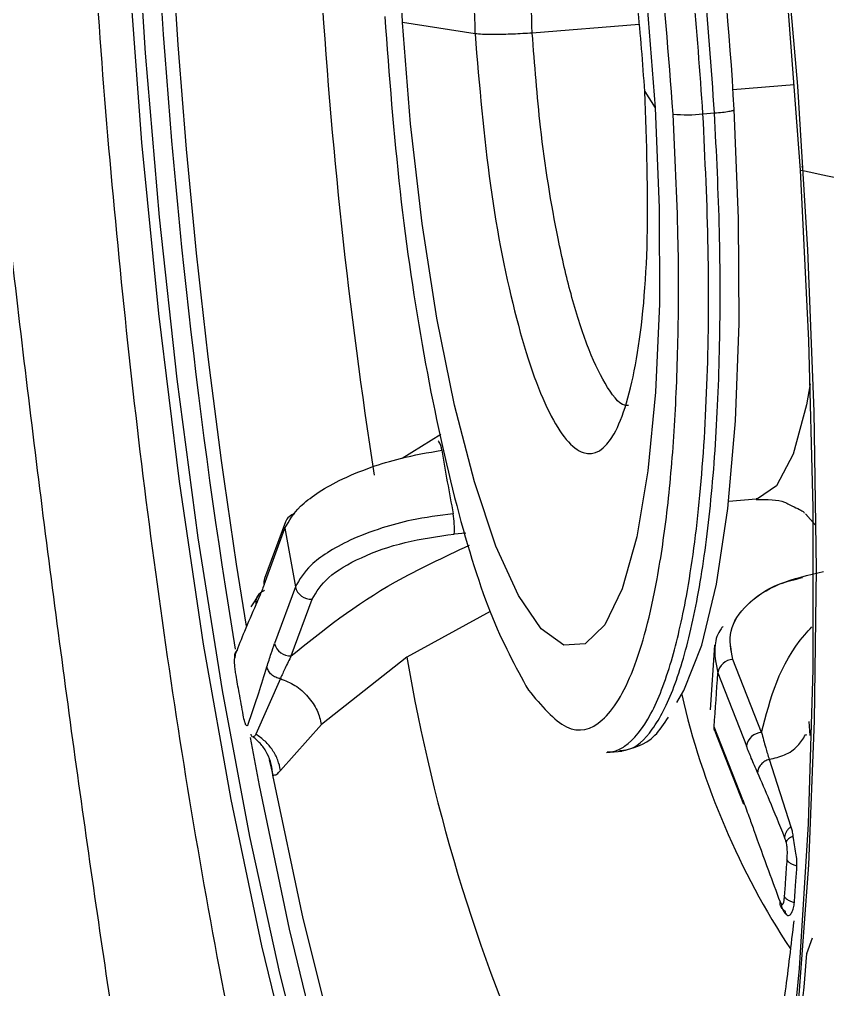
# Model space of a CAD drawing. Extents: x 525 to 613, y 487 to 635.
# Drawn here: x 602.605 to 603.241, y 549.249 to 550.013 of the extents above; entities that cross this region are included whole.
import ezdxf

# ---------------------------------------------------------------- set-up
doc = ezdxf.new("R2010")
doc.units = 0
doc.header["$MEASUREMENT"] = 0
doc.layers.add('1', color=4, linetype='Continuous')
doc.layers.add('STD TEST', color=3, linetype='Continuous')

# ---------------------------------------------------------------- blocks, each defined once
blk = doc.blocks.new('2023 VANGUARD')
at = {"layer": '1', "color": 3, "linetype": 'Continuous', "lineweight": 25}
for p, q in [((34.00355, -42.68992), (33.94664, -42.68085)), ((34.13277, -42.6825), (34.0486, -42.6892)), ((34.00354, -42.6897), (34.00355, -42.68992)), ((34.25469, -42.7299), (34.20634, -42.73378)), ((34.13715, -42.73523), (34.14528, -42.74811)), ((34.18289, -42.7528), (34.192, -42.75208)), ((34.26155, -42.79586), (34.26094, -42.7939)), ((33.94613, -43.02357), (33.97674, -43.00464)), ((33.94613, -43.02357), (33.97674, -43.00464)), ((33.97504, -43.01029), (33.9748, -43.01032)), ((34.20325, -43.05737), (34.22476, -43.05565)), ((34.20325, -43.05737), (34.22476, -43.05565)), ((34.26357, -43.06756), (34.27137, -43.07648)), ((34.26611, -43.07036), (34.26357, -43.06756)), ((33.83763, -43.12325), (33.85396, -43.07876)), ((33.85438, -43.07377), (33.83804, -43.11825)), ((33.85438, -43.07377), (33.83804, -43.11825)), ((33.99621, -43.08253), (33.98719, -43.08337)), ((33.86227, -43.12494), (33.84593, -43.16942)), ((33.82741, -43.14049), (33.83395, -43.13054)), ((33.82741, -43.14049), (33.83395, -43.13054)), ((33.85904, -43.17912), (33.87538, -43.13464)), ((34.01544, -43.14435), (33.95003, -43.18012)), ((34.01544, -43.14435), (33.95003, -43.18012)), ((34.19205, -43.17087), (34.18851, -43.22174)), ((34.19205, -43.17087), (34.18851, -43.22174)), ((33.95003, -43.18012), (33.8827, -43.23328)), ((33.95003, -43.18012), (33.8827, -43.23328)), ((34.22897, -43.23946), (34.20646, -43.182)), ((34.19459, -43.19263), (34.21709, -43.25009)), ((33.85044, -43.19708), (33.83121, -43.24085)), ((33.85044, -43.19708), (33.83121, -43.24085)), ((33.8827, -43.23328), (33.85058, -43.26928)), ((33.8827, -43.23328), (33.85058, -43.26928)), ((34.26626, -43.23093), (34.26686, -43.24183)), ((34.26626, -43.23093), (34.26686, -43.24183)), ((34.21414, -43.29251), (34.19164, -43.23504)), ((34.19215, -43.23843), (34.21465, -43.29589)), ((34.19215, -43.23843), (34.21465, -43.29589)), ((34.26453, -43.24152), (34.26356, -43.24128)), ((34.26453, -43.24152), (34.26356, -43.24128)), ((34.10709, -43.25519), (34.11902, -43.25424)), ((34.10709, -43.25519), (34.11902, -43.25424)), ((33.84167, -43.26095), (33.84454, -43.27293)), ((33.84167, -43.26095), (33.84454, -43.27293)), ((34.23496, -43.26057), (34.25212, -43.31358)), ((34.23496, -43.26057), (34.25212, -43.31358)), ((34.26472, -43.41339), (34.26907, -43.4009))]:
    blk.add_line(p, q, dxfattribs=at)
at = {"layer": '1', "color": 3, "linetype": 'Continuous', "lineweight": 25, "flags": 128}
for points in [[(33.87514, -43.52801), (33.8499, -43.42877), (33.82643, -43.3212), (33.805, -43.20656), (33.78587, -43.0862), (33.76925, -42.96151), (33.75535, -42.83398), (33.74433, -42.70508), (33.73631, -42.57634), (33.73139, -42.44926), (33.72963, -42.32533), (33.73105, -42.206), (33.73563, -42.09268), (33.74332, -41.98669), (33.75403, -41.88928), (33.76762, -41.80158), (33.78396, -41.72463), (33.80283, -41.65933), (33.82402, -41.60644), (33.84729, -41.56658), (33.87235, -41.54022), (33.89892, -41.52768), (33.92668, -41.52908)], [(33.94274, -41.52604), (33.95043, -41.53161), (33.98101, -41.56289), (34.01178, -41.60869), (34.04234, -41.66845), (34.07231, -41.74142), (34.10131, -41.82668), (34.12898, -41.92315), (34.15496, -42.02962), (34.17894, -42.14476), (34.20062, -42.26711), (34.21971, -42.39513), (34.23597, -42.52723), (34.24922, -42.66173), (34.25927, -42.79695)], [(33.94664, -42.68085), (33.9434, -42.60213), (33.94327, -42.52683), (33.94626, -42.45723), (33.95228, -42.39545), (33.96115, -42.34336), (33.9726, -42.30254), (33.98627, -42.27425), (34.00176, -42.25933), (34.01859, -42.25823), (34.03625, -42.27101), (34.05421, -42.29725), (34.07191, -42.33617), (34.08883, -42.38659), (34.10444, -42.44697), (34.11828, -42.51548), (34.12992, -42.59004), (34.13901, -42.66837), (34.14528, -42.74811)], [(33.94664, -42.68085), (33.9434, -42.60213), (33.94327, -42.52683), (33.94626, -42.45723), (33.95228, -42.39545), (33.96115, -42.34336), (33.9726, -42.30254), (33.98627, -42.27425), (34.00176, -42.25933), (34.01859, -42.25823), (34.03625, -42.27101), (34.05421, -42.29725), (34.07191, -42.33617), (34.08883, -42.38659), (34.10444, -42.44697), (34.11828, -42.51548), (34.12992, -42.59004), (34.13901, -42.66837), (34.14528, -42.74811)], [(34.20256, -42.26584), (34.2156, -42.34999), (34.23221, -42.47467), (34.24611, -42.60221), (34.25714, -42.7311), (34.26516, -42.85984), (34.27007, -42.98693), (34.27183, -43.11085), (34.27042, -43.23018), (34.26584, -43.3435), (34.25815, -43.44949), (34.24744, -43.5469), (34.23384, -43.6346), (34.21751, -43.71155), (34.19864, -43.77685), (34.17744, -43.82974), (34.15418, -43.8696), (34.12912, -43.89596), (34.10255, -43.90851), (34.09966, -43.90902)], [(34.0182, -43.88432), (34.00968, -43.87416), (33.97891, -43.82836), (33.94835, -43.7686), (33.91838, -43.69563), (33.88938, -43.61037), (33.86171, -43.5139), (33.83572, -43.40743), (33.81174, -43.29229), (33.79007, -43.16994), (33.77098, -43.04191), (33.75471, -42.90981), (33.74147, -42.77531), (33.73142, -42.6401)], [(34.14528, -42.74811), (34.14852, -42.82682), (34.14865, -42.90212), (34.14566, -42.97172), (34.13963, -43.03351), (34.13077, -43.0856), (34.11932, -43.12641), (34.10565, -43.15471), (34.09016, -43.16963), (34.07333, -43.17072), (34.05567, -43.15795), (34.03771, -43.1317), (34.02001, -43.09278), (34.00309, -43.04236), (33.98747, -42.98198), (33.97364, -42.91347), (33.962, -42.83892), (33.95291, -42.76058), (33.94664, -42.68085)], [(34.14528, -42.74811), (34.14852, -42.82682), (34.14865, -42.90212), (34.14566, -42.97172), (34.13963, -43.03351), (34.13077, -43.0856), (34.11932, -43.12641), (34.10565, -43.15471), (34.09016, -43.16963), (34.07333, -43.17072), (34.05567, -43.15795), (34.03771, -43.1317), (34.02001, -43.09278), (34.00309, -43.04236), (33.98747, -42.98198), (33.97364, -42.91347), (33.962, -42.83892), (33.95291, -42.76058), (33.94664, -42.68085)], [(34.16238, -43.21584), (34.16783, -43.20651), (34.18194, -43.1709), (34.19363, -43.12274), (34.20258, -43.06334), (34.20854, -42.99433), (34.21135, -42.91758), (34.21094, -42.83518), (34.20732, -42.7494)], [(34.16238, -43.21584), (34.16783, -43.20651), (34.18194, -43.1709), (34.19363, -43.12274), (34.20258, -43.06334), (34.20854, -42.99433), (34.21135, -42.91758), (34.21094, -42.83518), (34.20732, -42.7494)], [(34.25927, -42.79695), (34.266, -42.93117), (34.26932, -43.06273), (34.26921, -43.18995), (34.26564, -43.31125), (34.25868, -43.42509), (34.24841, -43.53005), (34.23495, -43.62481), (34.21849, -43.70816), (34.19921, -43.77907), (34.17737, -43.83664), (34.15324, -43.88016), (34.14882, -43.88626)], [(34.26718, -42.96529), (34.26424, -42.98159), (34.25375, -43.0205), (34.24076, -43.04551), (34.22584, -43.05553), (34.22476, -43.05565)], [(34.26718, -42.96529), (34.26424, -42.98159), (34.25375, -43.0205), (34.24076, -43.04551), (34.22584, -43.05553), (34.22476, -43.05565)], [(34.19215, -43.23843), (34.19172, -43.23689), (34.19164, -43.23504)], [(34.19215, -43.23843), (34.19172, -43.23689), (34.19164, -43.23504)], [(34.08819, -43.90004), (34.05867, -43.88396), (34.0286, -43.85322), (33.99835, -43.80818), (33.9683, -43.74942), (33.93884, -43.67768), (33.91032, -43.59386), (33.88312, -43.49901), (33.85757, -43.39432), (33.83399, -43.28112), (33.82691, -43.24333)], [(34.02168, -43.80287), (34.01104, -43.78713), (33.98075, -43.73243), (33.95095, -43.66392), (33.92205, -43.58253), (33.89443, -43.48937), (33.86848, -43.3857), (33.84454, -43.27293)], [(34.02168, -43.80287), (34.01104, -43.78713), (33.98075, -43.73243), (33.95095, -43.66392), (33.92205, -43.58253), (33.89443, -43.48937), (33.86848, -43.3857), (33.84454, -43.27293)]]:
    blk.add_lwpolyline(points, dxfattribs=at)
at = {"layer": '1', "color": 3, "linetype": 'Continuous', "lineweight": 25}
for centre, radius, start, end in [((32.12819, -42.85615), 2.08187, 2.93915, 13.18188), ((38.91159, -42.32711), 5.15516, 183.39982, 189.24961), ((39.03362, -42.319), 5.28835, 183.47873, 189.30459), ((38.03029, -42.39684), 4.1556, 183.41449, 188.86268), ((34.1708, -42.64899), 0.10452, 263.74248, 276.64527), ((33.96542, -43.01778), 0.01199, 1.95049, 38.51279), ((36.66842, -42.55917), 2.72975, 189.6631, 190.72875), ((33.86387, -43.0775), 0.0102, 101.33489, 158.58483), ((33.92193, -43.07861), 0.06543, 355.8251, 9.9132), ((36.95728, -42.54445), 3.14897, 189.76912, 190.62275), ((33.84698, -43.12151), 0.00951, 159.96631, 190.49713), ((33.87448, -43.12215), 0.01252, 192.86499, 274.11297), ((33.85814, -43.16663), 0.01252, 192.86522, 274.114), ((35.3353, -42.94555), 1.40499, 189.61078, 204.9022), ((34.20718, -43.19474), 0.01277, 93.19295, 170.46001), ((31.85539, -43.05144), 2.34345, 355.50655, 356.54604), ((34.76908, -43.07041), 0.61881, 193.00263, 213.2602), ((34.22968, -43.25221), 0.01277, 93.19198, 170.45977), ((32.41728, -43.26652), 1.85327, 348.86489, 355.4546)]:
    blk.add_arc(centre, radius, start, end, dxfattribs=at)
for points, knots in [([(33.36674, -41.36763), (33.36459, -41.41883), (33.36283, -41.4709), (33.36078, -41.55043), (33.36022, -41.57728), (33.35951, -41.61771), (33.35929, -41.63118), (33.35898, -41.65125), (33.35888, -41.65794), (33.3587, -41.6678), (33.35864, -41.67106), (33.35854, -41.67591), (33.3585, -41.67749), (33.35843, -41.68076), (33.3584, -41.68338), (33.35851, -41.68697), (33.35863, -41.68965), (33.35871, -41.69112), (33.35897, -41.69553), (33.35917, -41.69845), (33.35966, -41.70627), (33.35992, -41.71071), (33.36035, -41.71879), (33.36053, -41.72257), (33.36089, -41.73004), (33.36106, -41.73367), (33.36192, -41.75163), (33.36262, -41.76558), (33.36472, -41.80693), (33.36609, -41.83354), (33.37026, -41.91434), (33.37326, -41.96903), (33.38362, -42.13427), (33.39185, -42.24494), (33.40577, -42.41236), (33.41069, -42.46856), (33.42103, -42.58071), (33.42643, -42.63648), (33.44329, -42.80268), (33.4554, -42.91203), (33.48124, -43.12791), (33.49497, -43.2344), (33.51678, -43.39211), (33.52426, -43.44436), (33.53945, -43.54693), (33.54716, -43.59733), (33.57067, -43.74611), (33.58684, -43.84197), (33.62022, -44.02726), (33.63744, -44.11673), (33.66407, -44.24614), (33.67306, -44.28835), (33.69113, -44.3703), (33.70021, -44.41006), (33.72766, -44.52602), (33.74621, -44.59882), (33.77447, -44.70154), (33.78396, -44.73469), (33.8031, -44.79888), (33.82243, -44.861), (33.84196, -44.91847), (33.86149, -44.97337), (33.87124, -44.99948), (33.90051, -45.07406), (33.92003, -45.11876), (33.95911, -45.1986), (33.97866, -45.23373), (34.00808, -45.27952), (34.0179, -45.29361), (34.03736, -45.31923), (34.04702, -45.33081), (34.07582, -45.36196), (34.09475, -45.37794), (34.13216, -45.40096), (34.15063, -45.40799), (34.17799, -45.412), (34.18706, -45.41226), (34.20506, -45.41062), (34.21397, -45.40873), (34.24027, -45.40001), (34.25725, -45.39015), (34.29024, -45.36307), (34.30623, -45.34585), (34.33722, -45.30454), (34.35221, -45.28049), (34.38119, -45.22576), (34.39521, -45.19497), (34.42178, -45.1281), (34.43439, -45.09193), (34.45235, -45.03384), (34.45817, -45.01384), (34.4695, -44.97262), (34.475, -44.95143), (34.49092, -44.88656), (34.5008, -44.84143), (34.52836, -44.70123), (34.54396, -44.60139), (34.57008, -44.39113), (34.58058, -44.28017), (34.59626, -44.05693), (34.60156, -43.94381), (34.60617, -43.77298), (34.60715, -43.71586), (34.60805, -43.60127), (34.60796, -43.54368), (34.60621, -43.37264), (34.6031, -43.26094), (34.59361, -43.04254), (34.58723, -42.93584), (34.57568, -42.77981), (34.57149, -42.72845), (34.56252, -42.62711), (34.55773, -42.57728), (34.54275, -42.43154), (34.53186, -42.33893), (34.50885, -42.16232), (34.49672, -42.07833), (34.47168, -41.91858), (34.45876, -41.84281), (34.43907, -41.73517), (34.43246, -41.70034), (34.41929, -41.63308), (34.41273, -41.60068), (34.38009, -41.4442), (34.35459, -41.33687), (34.31907, -41.19812), (34.30769, -41.15572), (34.28598, -41.07804), (34.27563, -41.04264), (34.26104, -40.99403), (34.25633, -40.9786), (34.24955, -40.95658), (34.24735, -40.94946), (34.24408, -40.93883), (34.243, -40.93533), (34.24135, -40.9298), (34.2408, -40.92794), (34.2399, -40.9247), (34.23959, -40.92349), (34.23907, -40.9214), (34.23889, -40.92065), (34.23852, -40.91906), (34.23836, -40.91835), (34.23796, -40.91688), (34.23775, -40.9163), (34.2373, -40.91486), (34.23707, -40.91412), (34.23638, -40.91192), (34.23592, -40.91044), (34.23454, -40.90597), (34.23362, -40.90297), (34.23087, -40.89397), (34.22904, -40.888), (34.22375, -40.87081), (34.22043, -40.86017), (34.20477, -40.81046), (34.1953, -40.78195), (34.189, -40.76319)], [0, 0, 0, 0, 0.007813, 0.007813, 0.011719, 0.011719, 0.013672, 0.013672, 0.014648, 0.014648, 0.015137, 0.015137, 0.015381, 0.015381, 0.015625, 0.015747, 0.015747, 0.015869, 0.015869, 0.016113, 0.016113, 0.016602, 0.016602, 0.01709, 0.01709, 0.017578, 0.017578, 0.019531, 0.019531, 0.023437, 0.023437, 0.03125, 0.03125, 0.046875, 0.046875, 0.054688, 0.054688, 0.0625, 0.0625, 0.078125, 0.078125, 0.09375, 0.09375, 0.101563, 0.101563, 0.109375, 0.109375, 0.125, 0.125, 0.140625, 0.140625, 0.148438, 0.148438, 0.15625, 0.15625, 0.171875, 0.171875, 0.179688, 0.179688, 0.1875, 0.195313, 0.195313, 0.203125, 0.203125, 0.21875, 0.21875, 0.234375, 0.234375, 0.242188, 0.242188, 0.25, 0.25, 0.265625, 0.265625, 0.28125, 0.28125, 0.289063, 0.289063, 0.296875, 0.296875, 0.3125, 0.3125, 0.328125, 0.328125, 0.34375, 0.34375, 0.359375, 0.359375, 0.375, 0.375, 0.382813, 0.382813, 0.390625, 0.390625, 0.40625, 0.40625, 0.4375, 0.4375, 0.46875, 0.46875, 0.5, 0.5, 0.515625, 0.515625, 0.53125, 0.53125, 0.5625, 0.5625, 0.59375, 0.59375, 0.609375, 0.609375, 0.625, 0.625, 0.65625, 0.65625, 0.6875, 0.6875, 0.71875, 0.71875, 0.734375, 0.734375, 0.75, 0.75, 0.8125, 0.8125, 0.84375, 0.84375, 0.875, 0.875, 0.890625, 0.890625, 0.898438, 0.898438, 0.902344, 0.902344, 0.904297, 0.904297, 0.905273, 0.905273, 0.905762, 0.905762, 0.90625, 0.90625, 0.907227, 0.907227, 0.908203, 0.908203, 0.910156, 0.910156, 0.914063, 0.914063, 0.921875, 0.921875, 0.9375, 0.9375, 1, 1, 1, 1]), ([(34.19504, -40.81173), (34.2072, -40.84848), (34.23787, -40.94116), (34.28968, -41.11215), (34.34485, -41.3187), (34.39785, -41.54767), (34.44697, -41.79575), (34.49068, -42.05855), (34.52795, -42.33035), (34.55824, -42.60766), (34.58119, -42.88715), (34.59658, -43.16545), (34.60421, -43.43961), (34.60419, -43.702), (34.59731, -43.93923), (34.58577, -44.14106), (34.57203, -44.30475), (34.55801, -44.43404), (34.54338, -44.54598), (34.52611, -44.65795), (34.5028, -44.78319), (34.47245, -44.91266), (34.44391, -45.00685), (34.42084, -45.06923), (34.40402, -45.1088), (34.38633, -45.14381), (34.37304, -45.16608), (34.36613, -45.17633), (34.36729, -45.17622), (34.36772, -45.17618)], [0, 0, 0, 0, 0.027921, 0.070404, 0.113733, 0.158664, 0.205575, 0.253061, 0.300435, 0.348201, 0.396224, 0.443997, 0.492035, 0.540502, 0.586247, 0.626181, 0.660548, 0.689055, 0.711984, 0.738765, 0.773226, 0.815123, 0.85904, 0.881102, 0.903282, 0.92565, 0.951576, 0.982179, 1, 1, 1, 1]), ([(34.35629, -45.183), (34.35591, -45.18322), (34.34628, -45.18896), (34.32695, -45.19299), (34.29834, -45.19437), (34.2693, -45.18688), (34.24392, -45.17364), (34.22202, -45.15741), (34.20329, -45.14041), (34.18352, -45.11899), (34.16272, -45.09264), (34.14092, -45.06081), (34.11816, -45.02296), (34.09495, -44.97942), (34.07032, -44.92787), (34.04285, -44.86387), (34.01892, -44.80127), (34.00018, -44.74809), (33.98865, -44.71394), (33.97852, -44.68278), (33.96975, -44.65497), (33.96233, -44.63078), (33.94767, -44.58195), (33.92619, -44.50628), (33.89858, -44.40012), (33.87343, -44.2956), (33.85063, -44.1941), (33.8226, -44.06162), (33.78965, -43.89264), (33.75297, -43.68344), (33.7191, -43.47001), (33.68755, -43.25162), (33.65807, -43.02623), (33.63328, -42.81511), (33.61289, -42.62245), (33.59663, -42.45339), (33.58186, -42.28352), (33.56839, -42.11253), (33.55841, -41.9417), (33.5464, -41.77795), (33.55122, -41.62119), (33.55449, -41.52084), (33.55615, -41.46982)], [0, 0, 0, 0, 0.001057, 0.02657, 0.052179, 0.077885, 0.103685, 0.119219, 0.135677, 0.153057, 0.171359, 0.19058, 0.21072, 0.231777, 0.252518, 0.276911, 0.306282, 0.318291, 0.329064, 0.338601, 0.346904, 0.353973, 0.359808, 0.388998, 0.416377, 0.441948, 0.465715, 0.48768, 0.531696, 0.574913, 0.616267, 0.657985, 0.700555, 0.743376, 0.775664, 0.807676, 0.83759, 0.870986, 0.904698, 0.936241, 0.967578, 1, 1, 1, 1]), ([(34.18289, -42.7528), (34.18054, -42.71983), (34.17573, -42.65228), (34.16331, -42.55028), (34.1468, -42.44998), (34.13259, -42.3861), (34.12378, -42.3523), (34.12142, -42.3435), (34.11858, -42.33329), (34.11059, -42.30567), (34.09455, -42.25771), (34.07324, -42.21254), (34.05213, -42.18382), (34.03736, -42.1732), (34.02714, -42.1703), (34.02309, -42.17097), (34.02192, -42.17116)], [0, 0, 0, 0, 0.109534, 0.224357, 0.344468, 0.469864, 0.480605, 0.493798, 0.509445, 0.527546, 0.62438, 0.760284, 0.843037, 0.935578, 0.981461, 1, 1, 1, 1]), ([(34.18289, -42.7528), (34.18054, -42.71983), (34.17573, -42.65228), (34.16331, -42.55028), (34.1468, -42.44998), (34.13259, -42.3861), (34.12378, -42.3523), (34.12142, -42.3435), (34.11858, -42.33329), (34.11059, -42.30567), (34.09455, -42.25771), (34.07324, -42.21254), (34.05213, -42.18382), (34.03736, -42.1732), (34.02714, -42.1703), (34.02309, -42.17097), (34.02192, -42.17116)], [0, 0, 0, 0, 0.109534, 0.224357, 0.344468, 0.469864, 0.480605, 0.493798, 0.509445, 0.527546, 0.62438, 0.760284, 0.843037, 0.935578, 0.981461, 1, 1, 1, 1]), ([(34.192, -42.75208), (34.18942, -42.71633), (34.1841, -42.64273), (34.16994, -42.53159), (34.15421, -42.44206), (34.13914, -42.37495), (34.12317, -42.31456), (34.10201, -42.25228), (34.07584, -42.19988), (34.05401, -42.17649), (34.03924, -42.16954), (34.03326, -42.17051), (34.03132, -42.17083)], [0, 0, 0, 0, 0.1188764, 0.2447296, 0.3775551, 0.4466949, 0.5175849, 0.6465965, 0.7756082, 0.9046199, 0.9692185, 1, 1, 1, 1]), ([(34.192, -42.75208), (34.18942, -42.71633), (34.1841, -42.64273), (34.16994, -42.53159), (34.15421, -42.44206), (34.13914, -42.37494), (34.12317, -42.31459), (34.102, -42.2521), (34.07589, -42.20056), (34.05628, -42.17733), (34.04596, -42.17373), (34.04405, -42.17307)], [0, 0, 0, 0, 0.1272707, 0.2620108, 0.4042157, 0.4782377, 0.5541335, 0.6922552, 0.8303768, 0.9684985, 1, 1, 1, 1]), ([(34.15941, -42.75288), (34.15587, -42.70657), (34.14889, -42.61509), (34.12941, -42.48461), (34.1051, -42.37067), (34.07673, -42.2796), (34.04634, -42.21716), (34.01605, -42.18861), (33.98881, -42.19138), (33.97447, -42.21967), (33.96795, -42.23254)], [0, 0, 0, 0, 0.130541, 0.257856, 0.385136, 0.512365, 0.639548, 0.766731, 0.893919, 1, 1, 1, 1]), ([(34.15941, -42.75288), (34.15587, -42.70657), (34.14889, -42.61509), (34.12941, -42.48461), (34.1051, -42.37067), (34.07673, -42.2796), (34.04634, -42.21716), (34.01605, -42.18861), (33.98881, -42.19138), (33.97447, -42.21967), (33.96795, -42.23254)], [0, 0, 0, 0, 0.130541, 0.257856, 0.385136, 0.512365, 0.639548, 0.766731, 0.893919, 1, 1, 1, 1]), ([(34.13715, -42.73523), (34.1355, -42.71286), (34.13133, -42.65627), (34.12016, -42.58038), (34.10567, -42.51306), (34.09037, -42.46174), (34.07183, -42.42116), (34.05333, -42.40279), (34.0372, -42.40589), (34.0246, -42.42374), (34.0146, -42.45389), (34.00528, -42.50504), (33.99942, -42.58372), (34.00222, -42.65564), (34.00354, -42.68969)], [0, 0, 0, 0, 0.0694601, 0.1757086, 0.2428916, 0.3193095, 0.4049499, 0.4997989, 0.5730442, 0.643265, 0.7104578, 0.7746193, 0.8933168, 1, 1, 1, 1]), ([(34.13715, -42.73523), (34.1355, -42.71286), (34.13133, -42.65627), (34.12016, -42.58038), (34.10567, -42.51306), (34.09037, -42.46174), (34.07183, -42.42116), (34.05333, -42.40279), (34.0372, -42.40589), (34.0246, -42.42374), (34.0146, -42.45389), (34.00528, -42.50504), (33.99942, -42.58372), (34.00222, -42.65564), (34.00354, -42.68969)], [0, 0, 0, 0, 0.0694601, 0.1757086, 0.2428916, 0.3193095, 0.4049499, 0.4997989, 0.5730442, 0.643265, 0.7104578, 0.7746193, 0.8933168, 1, 1, 1, 1]), ([(34.0486, -42.6892), (34.0474, -42.65835), (34.0449, -42.59352), (34.05025, -42.52309), (34.05863, -42.47763), (34.06757, -42.45149), (34.07743, -42.43623), (34.08472, -42.43624), (34.08777, -42.43624)], [0, 0, 0, 0, 0.226569, 0.47604, 0.610014, 0.749776, 0.895324, 1, 1, 1, 1]), ([(34.0486, -42.6892), (34.0474, -42.65835), (34.0449, -42.59352), (34.05025, -42.52309), (34.05863, -42.47763), (34.06757, -42.45149), (34.07743, -42.43623), (34.08472, -42.43624), (34.08777, -42.43624)], [0, 0, 0, 0, 0.226569, 0.47604, 0.610014, 0.749776, 0.895324, 1, 1, 1, 1]), ([(33.7039, -42.61872), (33.70475, -42.63398), (33.70843, -42.70034), (33.71842, -42.81827), (33.73387, -42.97151), (33.75296, -43.12398), (33.77554, -43.27573), (33.80196, -43.42741), (33.83324, -43.57981), (33.86169, -43.70383), (33.88203, -43.7754), (33.88831, -43.79748)], [0, 0, 0, 0, 0.036973, 0.160761, 0.284614, 0.409118, 0.535223, 0.664101, 0.79737, 0.937502, 1, 1, 1, 1]), ([(33.93249, -42.67604), (33.93603, -42.72235), (33.943, -42.81381), (33.96249, -42.94443), (33.9868, -43.05786), (34.01517, -43.15084), (34.03542, -43.1877), (34.04554, -43.20612)], [0, 0, 0, 0, 0.204115, 0.403185, 0.602201, 0.801136, 1, 1, 1, 1]), ([(33.93249, -42.67604), (33.93603, -42.72235), (33.943, -42.81381), (33.96249, -42.94443), (33.9868, -43.05786), (34.01517, -43.15084), (34.03542, -43.1877), (34.04554, -43.20612)], [0, 0, 0, 0, 0.204115, 0.403185, 0.602201, 0.801136, 1, 1, 1, 1]), ([(34.0486, -42.6892), (34.04357, -42.68951), (34.03318, -42.69013), (34.0193, -42.6905), (34.00899, -42.69031), (34.00532, -42.68989), (34.00354, -42.68969)], [0, 0, 0, 0, 0.272218, 0.561877, 0.787753, 1, 1, 1, 1]), ([(34.0486, -42.6892), (34.04357, -42.68951), (34.03318, -42.69013), (34.0193, -42.6905), (34.00899, -42.69031), (34.00532, -42.68989), (34.00354, -42.68969)], [0, 0, 0, 0, 0.272218, 0.561877, 0.787753, 1, 1, 1, 1]), ([(34.00355, -42.68992), (34.00697, -42.73042), (34.01381, -42.81141), (34.03539, -42.91875), (34.06156, -42.99444), (34.08925, -43.02726), (34.11406, -43.01218), (34.13204, -42.95144), (34.14136, -42.8546), (34.13855, -42.77502), (34.13715, -42.73523)], [0, 0, 0, 0, 0.1250529, 0.2500907, 0.3751134, 0.500121, 0.6251134, 0.7500907, 0.8750529, 1, 1, 1, 1]), ([(34.00355, -42.68992), (34.00697, -42.73042), (34.01381, -42.81141), (34.03539, -42.91875), (34.06156, -42.99444), (34.08925, -43.02726), (34.11406, -43.01218), (34.13204, -42.95144), (34.14136, -42.8546), (34.13855, -42.77502), (34.13715, -42.73523)], [0, 0, 0, 0, 0.1250529, 0.2500907, 0.3751134, 0.500121, 0.6251134, 0.7500907, 0.8750529, 1, 1, 1, 1]), ([(34.12441, -42.98227), (34.12341, -42.98228), (34.1175, -42.98234), (34.10614, -42.96702), (34.09174, -42.9369), (34.07919, -42.89695), (34.06621, -42.84114), (34.0548, -42.77033), (34.0505, -42.71405), (34.0486, -42.6892)], [0, 0, 0, 0, 0.0329454, 0.1943349, 0.344213, 0.4825674, 0.6093866, 0.8275765, 1, 1, 1, 1]), ([(34.12441, -42.98227), (34.12341, -42.98228), (34.1175, -42.98234), (34.10614, -42.96702), (34.09174, -42.9369), (34.07919, -42.89695), (34.06621, -42.84114), (34.0548, -42.77033), (34.0505, -42.71405), (34.0486, -42.6892)], [0, 0, 0, 0, 0.0329454, 0.1943349, 0.344213, 0.4825674, 0.6093866, 0.8275765, 1, 1, 1, 1]), ([(34.04554, -43.20612), (34.05568, -43.2182), (34.07594, -43.24236), (34.10435, -43.23487), (34.12889, -43.19523), (34.14541, -43.13257), (34.1554, -43.06393), (34.16097, -42.99927), (34.16375, -42.92735), (34.16388, -42.84503), (34.16098, -42.7853), (34.15941, -42.75288)], [0, 0, 0, 0, 0.139982, 0.279969, 0.419957, 0.559986, 0.644178, 0.728394, 0.812646, 0.898333, 1, 1, 1, 1]), ([(34.04554, -43.20612), (34.05568, -43.2182), (34.07594, -43.24236), (34.10435, -43.23487), (34.12889, -43.19523), (34.14541, -43.13257), (34.1554, -43.06393), (34.16097, -42.99927), (34.16375, -42.92735), (34.16388, -42.84503), (34.16098, -42.7853), (34.15941, -42.75288)], [0, 0, 0, 0, 0.139982, 0.279969, 0.419957, 0.559986, 0.644178, 0.728394, 0.812646, 0.898333, 1, 1, 1, 1]), ([(34.10763, -43.25481), (34.10952, -43.2547), (34.11416, -43.25441), (34.12608, -43.24821), (34.14187, -43.22894), (34.15803, -43.18707), (34.16883, -43.14041), (34.17595, -43.09513), (34.18226, -43.03974), (34.187, -42.96219), (34.18801, -42.86017), (34.18459, -42.78843), (34.18289, -42.7528)], [0, 0, 0, 0, 0.0334, 0.081967, 0.218857, 0.342897, 0.454076, 0.52399, 0.593444, 0.730795, 0.866314, 1, 1, 1, 1]), ([(34.10763, -43.25481), (34.10952, -43.2547), (34.11416, -43.25441), (34.12608, -43.24821), (34.14187, -43.22894), (34.15803, -43.18707), (34.16883, -43.14041), (34.17595, -43.09513), (34.18226, -43.03974), (34.187, -42.96219), (34.18801, -42.86017), (34.18459, -42.78843), (34.18289, -42.7528)], [0, 0, 0, 0, 0.0334, 0.081967, 0.218857, 0.342897, 0.454076, 0.52399, 0.593444, 0.730795, 0.866314, 1, 1, 1, 1]), ([(34.11713, -43.25361), (34.11931, -43.25355), (34.12845, -43.25328), (34.14334, -43.23935), (34.16051, -43.20639), (34.17473, -43.15708), (34.18566, -43.09407), (34.19302, -43.01943), (34.19658, -42.93576), (34.19662, -42.84589), (34.19354, -42.78328), (34.192, -42.75208)], [0, 0, 0, 0, 0.038584, 0.161576, 0.283763, 0.405147, 0.525726, 0.645501, 0.764471, 0.882638, 1, 1, 1, 1]), ([(34.11713, -43.25361), (34.11931, -43.25355), (34.12845, -43.25328), (34.14334, -43.23935), (34.16051, -43.20639), (34.17473, -43.15708), (34.18566, -43.09407), (34.19302, -43.01943), (34.19658, -42.93576), (34.19662, -42.84589), (34.19354, -42.78328), (34.192, -42.75208)], [0, 0, 0, 0, 0.038584, 0.161576, 0.283763, 0.405147, 0.525726, 0.645501, 0.764471, 0.882638, 1, 1, 1, 1]), ([(34.192, -42.75208), (34.19412, -42.75189), (34.19849, -42.7515), (34.20364, -42.75077), (34.20699, -42.75002), (34.20721, -42.7496), (34.20732, -42.7494)], [0, 0, 0, 0, 0.2422121, 0.5000234, 0.757822, 1, 1, 1, 1]), ([(34.192, -42.75208), (34.19412, -42.75189), (34.19849, -42.7515), (34.20364, -42.75077), (34.20699, -42.75002), (34.20721, -42.7496), (34.20732, -42.7494)], [0, 0, 0, 0, 0.2422121, 0.5000234, 0.757822, 1, 1, 1, 1]), ([(34.25927, -42.79695), (34.27826, -42.80098), (34.31624, -42.80905), (34.37805, -42.81488), (34.40895, -42.81779)], [0, 0, 0, 0, 0.5, 1, 1, 1, 1]), ([(33.85396, -43.07876), (33.85724, -43.073), (33.86245, -43.06383), (33.87891, -43.05114), (33.89727, -43.04049), (33.91995, -43.03105), (33.94747, -43.02257), (33.96648, -43.01927), (33.9774, -43.01738)], [0, 0, 0, 0, 0.223173, 0.354792, 0.499492, 0.670253, 0.81071, 1, 1, 1, 1]), ([(33.85396, -43.07876), (33.85724, -43.073), (33.86245, -43.06383), (33.87891, -43.05114), (33.89727, -43.04049), (33.91995, -43.03105), (33.94747, -43.02257), (33.96648, -43.01927), (33.9774, -43.01738)], [0, 0, 0, 0, 0.223173, 0.354792, 0.499492, 0.670253, 0.81071, 1, 1, 1, 1]), ([(34.22464, -43.05613), (34.23336, -43.05615), (34.24373, -43.05618), (34.24879, -43.05903), (34.24959, -43.05948)], [0, 0, 0, 0, 0.841878, 1, 1, 1, 1]), ([(34.22464, -43.05613), (34.23336, -43.05615), (34.24373, -43.05618), (34.24879, -43.05903), (34.24959, -43.05948)], [0, 0, 0, 0, 0.841878, 1, 1, 1, 1]), ([(34.24959, -43.05948), (34.25409, -43.06166), (34.26218, -43.06559), (34.26256, -43.06645), (34.26273, -43.06683)], [0, 0, 0, 0, 0.556692, 1, 1, 1, 1]), ([(34.24959, -43.05948), (34.25409, -43.06166), (34.26218, -43.06559), (34.26256, -43.06645), (34.26273, -43.06683)], [0, 0, 0, 0, 0.556692, 1, 1, 1, 1]), ([(33.98639, -43.06734), (33.97539, -43.06877), (33.95625, -43.07124), (33.92861, -43.07874), (33.90581, -43.08747), (33.88733, -43.09761), (33.87076, -43.10997), (33.86555, -43.11916), (33.86227, -43.12494)], [0, 0, 0, 0, 0.189178, 0.329349, 0.49967, 0.644705, 0.776575, 1, 1, 1, 1]), ([(33.98639, -43.06734), (33.97539, -43.06877), (33.95625, -43.07124), (33.92861, -43.07874), (33.90581, -43.08747), (33.88733, -43.09761), (33.87076, -43.10997), (33.86555, -43.11916), (33.86227, -43.12494)], [0, 0, 0, 0, 0.189178, 0.329349, 0.49967, 0.644705, 0.776575, 1, 1, 1, 1]), ([(33.87538, -43.13464), (33.87886, -43.12886), (33.88585, -43.11728), (33.9128, -43.10138), (33.9479, -43.08884), (33.97411, -43.08519), (33.98719, -43.08337)], [0, 0, 0, 0, 0.249644, 0.500118, 0.750531, 1, 1, 1, 1]), ([(33.87538, -43.13464), (33.87886, -43.12886), (33.88585, -43.11728), (33.9128, -43.10138), (33.9479, -43.08884), (33.97411, -43.08519), (33.98719, -43.08337)], [0, 0, 0, 0, 0.249644, 0.500118, 0.750531, 1, 1, 1, 1]), ([(33.85904, -43.17912), (33.88392, -43.15911), (33.92259, -43.128), (33.97905, -43.10153), (33.99918, -43.09209)], [0, 0, 0, 0, 0.643423, 1, 1, 1, 1]), ([(33.85904, -43.17912), (33.88392, -43.15911), (33.92259, -43.128), (33.97905, -43.10153), (33.99918, -43.09209)], [0, 0, 0, 0, 0.643423, 1, 1, 1, 1]), ([(34.20646, -43.182), (34.20495, -43.17448), (34.20193, -43.15941), (34.21618, -43.13839), (34.23695, -43.12348), (34.25499, -43.11911), (34.26109, -43.11763)], [0, 0, 0, 0, 0.284131, 0.569207, 0.854213, 1, 1, 1, 1]), ([(34.20646, -43.182), (34.20497, -43.17449), (34.20197, -43.15945), (34.21602, -43.13825), (34.24159, -43.12112), (34.26577, -43.11565), (34.27784, -43.11292)], [0, 0, 0, 0, 0.249643, 0.500118, 0.750531, 1, 1, 1, 1]), ([(33.83763, -43.12325), (33.83643, -43.12637), (33.8343, -43.13194), (33.83208, -43.13692), (33.8311, -43.13912)], [0, 0, 0, 0, 0.559985, 1, 1, 1, 1]), ([(33.83763, -43.12325), (33.83643, -43.12637), (33.8343, -43.13194), (33.83208, -43.13692), (33.8311, -43.13912)], [0, 0, 0, 0, 0.559985, 1, 1, 1, 1]), ([(33.83799, -43.12787), (33.83689, -43.12836), (33.83464, -43.12936), (33.83224, -43.13215), (33.83086, -43.13553), (33.83102, -43.13794), (33.8311, -43.13912)], [0, 0, 0, 0, 0.243098, 0.5, 0.756902, 1, 1, 1, 1]), ([(33.83799, -43.12787), (33.83689, -43.12836), (33.83464, -43.12936), (33.83224, -43.13215), (33.83086, -43.13553), (33.83102, -43.13794), (33.8311, -43.13912)], [0, 0, 0, 0, 0.243098, 0.5, 0.756902, 1, 1, 1, 1]), ([(33.8311, -43.13912), (33.82808, -43.14599), (33.8227, -43.15827), (33.81749, -43.17153), (33.81519, -43.17737)], [0, 0, 0, 0, 0.559997, 1, 1, 1, 1]), ([(33.8311, -43.13912), (33.82808, -43.14599), (33.8227, -43.15827), (33.81749, -43.17153), (33.81519, -43.17737)], [0, 0, 0, 0, 0.559997, 1, 1, 1, 1]), ([(34.19856, -43.15613), (34.19809, -43.15671), (34.19445, -43.16116), (34.19067, -43.1735), (34.19307, -43.18524), (34.19459, -43.19263)], [0, 0, 0, 0, 0.052698, 0.404295, 1, 1, 1, 1]), ([(34.19856, -43.15613), (34.19809, -43.15671), (34.19445, -43.16116), (34.19067, -43.1735), (34.19307, -43.18524), (34.19459, -43.19263)], [0, 0, 0, 0, 0.052698, 0.404295, 1, 1, 1, 1]), ([(34.22897, -43.23946), (34.23584, -43.21275), (34.24331, -43.18371), (34.26669, -43.15845), (34.26856, -43.15643)], [0, 0, 0, 0, 0.919969, 1, 1, 1, 1]), ([(34.22897, -43.23946), (34.23584, -43.21275), (34.24331, -43.18371), (34.26669, -43.15845), (34.26856, -43.15643)], [0, 0, 0, 0, 0.919969, 1, 1, 1, 1]), ([(33.83986, -43.18785), (33.84096, -43.18425), (33.84294, -43.17783), (33.84502, -43.17199), (33.84593, -43.16942)], [0, 0, 0, 0, 0.559985, 1, 1, 1, 1]), ([(33.83986, -43.18785), (33.84096, -43.18425), (33.84294, -43.17783), (33.84502, -43.17199), (33.84593, -43.16942)], [0, 0, 0, 0, 0.559985, 1, 1, 1, 1]), ([(33.81667, -43.17485), (33.81619, -43.17527), (33.81523, -43.17611), (33.81443, -43.17762), (33.81411, -43.17922), (33.81437, -43.18031), (33.8145, -43.18084)], [0, 0, 0, 0, 0.247007, 0.5, 0.752993, 1, 1, 1, 1]), ([(33.81667, -43.17485), (33.81619, -43.17527), (33.81523, -43.17611), (33.81443, -43.17762), (33.81411, -43.17922), (33.81437, -43.18031), (33.8145, -43.18084)], [0, 0, 0, 0, 0.247007, 0.5, 0.752993, 1, 1, 1, 1]), ([(33.81519, -43.17737), (33.81503, -43.17788), (33.81474, -43.17879), (33.81457, -43.18021), (33.8145, -43.18084)], [0, 0, 0, 0, 0.557139, 1, 1, 1, 1]), ([(33.81519, -43.17737), (33.81503, -43.17788), (33.81474, -43.17879), (33.81457, -43.18021), (33.8145, -43.18084)], [0, 0, 0, 0, 0.557139, 1, 1, 1, 1]), ([(33.85904, -43.17912), (33.85738, -43.18235), (33.85442, -43.18813), (33.85166, -43.19434), (33.85044, -43.19708)], [0, 0, 0, 0, 0.558531, 1, 1, 1, 1]), ([(33.85904, -43.17912), (33.85738, -43.18235), (33.85442, -43.18813), (33.85166, -43.19434), (33.85044, -43.19708)], [0, 0, 0, 0, 0.558531, 1, 1, 1, 1]), ([(33.81554, -43.19445), (33.81531, -43.19305), (33.81487, -43.19037), (33.81449, -43.18648), (33.81436, -43.1832), (33.81445, -43.18161), (33.8145, -43.18084)], [0, 0, 0, 0, 0.316237, 0.605106, 0.810922, 1, 1, 1, 1]), ([(33.81554, -43.19445), (33.81531, -43.19305), (33.81487, -43.19037), (33.81449, -43.18648), (33.81436, -43.1832), (33.81445, -43.18161), (33.8145, -43.18084)], [0, 0, 0, 0, 0.316237, 0.605106, 0.810922, 1, 1, 1, 1]), ([(33.82518, -43.23288), (33.82797, -43.22474), (33.83295, -43.2102), (33.83775, -43.19468), (33.83986, -43.18785)], [0, 0, 0, 0, 0.559998, 1, 1, 1, 1]), ([(33.82518, -43.23288), (33.82797, -43.22474), (33.83295, -43.2102), (33.83775, -43.19468), (33.83986, -43.18785)], [0, 0, 0, 0, 0.559998, 1, 1, 1, 1]), ([(33.85044, -43.19708), (33.8492, -43.1968), (33.84667, -43.19622), (33.84337, -43.19405), (33.84087, -43.19117), (33.84019, -43.18894), (33.83986, -43.18785)], [0, 0, 0, 0, 0.243098, 0.5, 0.756902, 1, 1, 1, 1]), ([(33.85044, -43.19708), (33.8492, -43.1968), (33.84667, -43.19622), (33.84337, -43.19405), (33.84087, -43.19117), (33.84019, -43.18894), (33.83986, -43.18785)], [0, 0, 0, 0, 0.243098, 0.5, 0.756902, 1, 1, 1, 1]), ([(33.82117, -43.22576), (33.82012, -43.21992), (33.81824, -43.20949), (33.81636, -43.19904), (33.81554, -43.19445)], [0, 0, 0, 0, 0.5599999, 1, 1, 1, 1]), ([(33.82117, -43.22576), (33.82012, -43.21992), (33.81824, -43.20949), (33.81636, -43.19904), (33.81554, -43.19445)], [0, 0, 0, 0, 0.5599999, 1, 1, 1, 1]), ([(33.85044, -43.19708), (33.85437, -43.19864), (33.86237, -43.20182), (33.8725, -43.21093), (33.87989, -43.22183), (33.88179, -43.22956), (33.8827, -43.23328)], [0, 0, 0, 0, 0.250711, 0.510511, 0.764609, 1, 1, 1, 1]), ([(33.85044, -43.19708), (33.85437, -43.19864), (33.86237, -43.20182), (33.8725, -43.21093), (33.87989, -43.22183), (33.88179, -43.22956), (33.8827, -43.23328)], [0, 0, 0, 0, 0.250711, 0.510511, 0.764609, 1, 1, 1, 1]), ([(33.8241, -43.23422), (33.82384, -43.23406), (33.82329, -43.23373), (33.82221, -43.23085), (33.82158, -43.22775), (33.82117, -43.22576)], [0, 0, 0, 0, 0.243345, 0.515967, 1, 1, 1, 1]), ([(33.8241, -43.23422), (33.82384, -43.23406), (33.82329, -43.23373), (33.82221, -43.23085), (33.82158, -43.22775), (33.82117, -43.22576)], [0, 0, 0, 0, 0.243345, 0.515967, 1, 1, 1, 1]), ([(33.8241, -43.23422), (33.82432, -43.23414), (33.82472, -43.23399), (33.82504, -43.23322), (33.82518, -43.23288)], [0, 0, 0, 0, 0.562763, 1, 1, 1, 1]), ([(33.8241, -43.23422), (33.82432, -43.23414), (33.82472, -43.23399), (33.82504, -43.23322), (33.82518, -43.23288)], [0, 0, 0, 0, 0.562763, 1, 1, 1, 1]), ([(34.11671, -43.25442), (34.12692, -43.25205), (34.14208, -43.24853), (34.15233, -43.23257), (34.15567, -43.22736)], [0, 0, 0, 0, 0.673593, 1, 1, 1, 1]), ([(34.11671, -43.25442), (34.12692, -43.25205), (34.14208, -43.24853), (34.15233, -43.23257), (34.15567, -43.22736)], [0, 0, 0, 0, 0.673593, 1, 1, 1, 1]), ([(33.82713, -43.24081), (33.8272, -43.24109), (33.82759, -43.24264), (33.82831, -43.24278), (33.82891, -43.2429)], [0, 0, 0, 0, 0.181264, 1, 1, 1, 1]), ([(33.82713, -43.24081), (33.8272, -43.24109), (33.82759, -43.24264), (33.82831, -43.24278), (33.82891, -43.2429)], [0, 0, 0, 0, 0.181264, 1, 1, 1, 1]), ([(33.83121, -43.24085), (33.83084, -43.24146), (33.8301, -43.24268), (33.8293, -43.24283), (33.82891, -43.2429)], [0, 0, 0, 0, 0.503013, 1, 1, 1, 1]), ([(33.83121, -43.24085), (33.83084, -43.24146), (33.8301, -43.24268), (33.8293, -43.24283), (33.82891, -43.2429)], [0, 0, 0, 0, 0.503013, 1, 1, 1, 1]), ([(33.85058, -43.26928), (33.84998, -43.26657), (33.84875, -43.26105), (33.84448, -43.25323), (33.83867, -43.24616), (33.83368, -43.24261), (33.83121, -43.24085)], [0, 0, 0, 0, 0.243533, 0.495782, 0.750225, 1, 1, 1, 1]), ([(33.85058, -43.26928), (33.84998, -43.26657), (33.84875, -43.26105), (33.84448, -43.25323), (33.83867, -43.24616), (33.83368, -43.24261), (33.83121, -43.24085)], [0, 0, 0, 0, 0.243533, 0.495782, 0.750225, 1, 1, 1, 1]), ([(34.22897, -43.23946), (34.23004, -43.2435), (34.23197, -43.25074), (34.23404, -43.25756), (34.23496, -43.26057)], [0, 0, 0, 0, 0.558531, 1, 1, 1, 1]), ([(34.22897, -43.23946), (34.23004, -43.2435), (34.23197, -43.25074), (34.23404, -43.25756), (34.23496, -43.26057)], [0, 0, 0, 0, 0.558531, 1, 1, 1, 1]), ([(34.23496, -43.26057), (34.23913, -43.25961), (34.24763, -43.25766), (34.25792, -43.25069), (34.26173, -43.24432), (34.26356, -43.24126)], [0, 0, 0, 0, 0.333699, 0.679496, 1, 1, 1, 1]), ([(34.23496, -43.26057), (34.23913, -43.25961), (34.24763, -43.25766), (34.25792, -43.25069), (34.26173, -43.24432), (34.26356, -43.24126)], [0, 0, 0, 0, 0.333699, 0.679496, 1, 1, 1, 1]), ([(33.84454, -43.27293), (33.84424, -43.27007), (33.84364, -43.26423), (33.84036, -43.256), (33.83553, -43.24854), (33.8311, -43.24477), (33.82891, -43.2429)], [0, 0, 0, 0, 0.243967, 0.496145, 0.750324, 1, 1, 1, 1]), ([(33.84454, -43.27293), (33.84424, -43.27007), (33.84364, -43.26423), (33.84036, -43.256), (33.83553, -43.24854), (33.8311, -43.24477), (33.82891, -43.2429)], [0, 0, 0, 0, 0.243967, 0.496145, 0.750324, 1, 1, 1, 1]), ([(34.22585, -43.27108), (34.22421, -43.26731), (34.22127, -43.26058), (34.21837, -43.2533), (34.21709, -43.25009)], [0, 0, 0, 0, 0.559985, 1, 1, 1, 1]), ([(34.22585, -43.27108), (34.22421, -43.26731), (34.22127, -43.26058), (34.21837, -43.2533), (34.21709, -43.25009)], [0, 0, 0, 0, 0.559985, 1, 1, 1, 1]), ([(34.23496, -43.26057), (34.23378, -43.26103), (34.23135, -43.26198), (34.22842, -43.26458), (34.22637, -43.26774), (34.22602, -43.26999), (34.22585, -43.27108)], [0, 0, 0, 0, 0.243098, 0.5, 0.756902, 1, 1, 1, 1]), ([(34.23496, -43.26057), (34.23378, -43.26103), (34.23135, -43.26198), (34.22842, -43.26458), (34.22637, -43.26774), (34.22602, -43.26999), (34.22585, -43.27108)], [0, 0, 0, 0, 0.243098, 0.5, 0.756902, 1, 1, 1, 1]), ([(33.84454, -43.27293), (33.84556, -43.27296), (33.84758, -43.27302), (33.84958, -43.27052), (33.85058, -43.26928)], [0, 0, 0, 0, 0.504199, 1, 1, 1, 1]), ([(33.84454, -43.27293), (33.84556, -43.27296), (33.84758, -43.27302), (33.84958, -43.27052), (33.85058, -43.26928)], [0, 0, 0, 0, 0.504199, 1, 1, 1, 1]), ([(34.24713, -43.32176), (34.24318, -43.31204), (34.23611, -43.2947), (34.22898, -43.2783), (34.22585, -43.27108)], [0, 0, 0, 0, 0.559998, 1, 1, 1, 1]), ([(34.24713, -43.32176), (34.24318, -43.31204), (34.23611, -43.2947), (34.22898, -43.2783), (34.22585, -43.27108)], [0, 0, 0, 0, 0.559998, 1, 1, 1, 1]), ([(34.21414, -43.29251), (34.21576, -43.29672), (34.21865, -43.30426), (34.22149, -43.3123), (34.22274, -43.31584)], [0, 0, 0, 0, 0.559985, 1, 1, 1, 1]), ([(34.21414, -43.29251), (34.21576, -43.29672), (34.21865, -43.30426), (34.22149, -43.3123), (34.22274, -43.31584)], [0, 0, 0, 0, 0.559985, 1, 1, 1, 1]), ([(34.22274, -43.31584), (34.22661, -43.3267), (34.23353, -43.34608), (34.24052, -43.3646), (34.24359, -43.37275)], [0, 0, 0, 0, 0.5599965, 1, 1, 1, 1]), ([(34.22274, -43.31584), (34.22661, -43.3267), (34.23353, -43.34608), (34.24052, -43.3646), (34.24359, -43.37275)], [0, 0, 0, 0, 0.5599965, 1, 1, 1, 1]), ([(34.25212, -43.31358), (34.25144, -43.31412), (34.25005, -43.31522), (34.24852, -43.31728), (34.24745, -43.31949), (34.24724, -43.32101), (34.24713, -43.32176)], [0, 0, 0, 0, 0.246698, 0.5, 0.753302, 1, 1, 1, 1]), ([(34.25212, -43.31358), (34.25144, -43.31412), (34.25005, -43.31522), (34.24852, -43.31728), (34.24745, -43.31949), (34.24724, -43.32101), (34.24713, -43.32176)], [0, 0, 0, 0, 0.246698, 0.5, 0.753302, 1, 1, 1, 1]), ([(34.25212, -43.31358), (34.2524, -43.31463), (34.25295, -43.31673), (34.25345, -43.31955), (34.2537, -43.32094)], [0, 0, 0, 0, 0.505655, 1, 1, 1, 1]), ([(34.25212, -43.31358), (34.2524, -43.31463), (34.25295, -43.31673), (34.25345, -43.31955), (34.2537, -43.32094)], [0, 0, 0, 0, 0.505655, 1, 1, 1, 1]), ([(34.24828, -43.32585), (34.24808, -43.32496), (34.24773, -43.32337), (34.24732, -43.32225), (34.24713, -43.32176)], [0, 0, 0, 0, 0.562739, 1, 1, 1, 1]), ([(34.24828, -43.32585), (34.24808, -43.32496), (34.24773, -43.32337), (34.24732, -43.32225), (34.24713, -43.32176)], [0, 0, 0, 0, 0.562739, 1, 1, 1, 1]), ([(34.2537, -43.32094), (34.25302, -43.32129), (34.25163, -43.32198), (34.25001, -43.32322), (34.24881, -43.32454), (34.24846, -43.32541), (34.24828, -43.32585)], [0, 0, 0, 0, 0.247007, 0.5, 0.752993, 1, 1, 1, 1]), ([(34.2537, -43.32094), (34.25302, -43.32129), (34.25163, -43.32198), (34.25001, -43.32322), (34.24881, -43.32454), (34.24846, -43.32541), (34.24828, -43.32585)], [0, 0, 0, 0, 0.247007, 0.5, 0.752993, 1, 1, 1, 1]), ([(34.25684, -43.34455), (34.25685, -43.34304), (34.25686, -43.33985), (34.256, -43.3342), (34.25481, -43.32752), (34.25409, -43.32324), (34.2537, -43.32094)], [0, 0, 0, 0, 0.210352, 0.445074, 0.702847, 1, 1, 1, 1]), ([(34.25684, -43.34455), (34.25685, -43.34304), (34.25686, -43.33985), (34.256, -43.3342), (34.25481, -43.32752), (34.25409, -43.32324), (34.2537, -43.32094)], [0, 0, 0, 0, 0.210352, 0.445074, 0.702847, 1, 1, 1, 1]), ([(34.24828, -43.32585), (34.24846, -43.32693), (34.24884, -43.32922), (34.24911, -43.33412), (34.24897, -43.33729), (34.24888, -43.33931)], [0, 0, 0, 0, 0.24307, 0.51589, 1, 1, 1, 1]), ([(34.24828, -43.32585), (34.24846, -43.32693), (34.24884, -43.32922), (34.24911, -43.33412), (34.24897, -43.33729), (34.24888, -43.33931)], [0, 0, 0, 0, 0.24307, 0.51589, 1, 1, 1, 1]), ([(34.24888, -43.33931), (34.24851, -43.34468), (34.24785, -43.35428), (34.24718, -43.36385), (34.24688, -43.36807)], [0, 0, 0, 0, 0.56, 1, 1, 1, 1]), ([(34.24888, -43.33931), (34.24851, -43.34468), (34.24785, -43.35428), (34.24718, -43.36385), (34.24688, -43.36807)], [0, 0, 0, 0, 0.56, 1, 1, 1, 1]), ([(34.25684, -43.34455), (34.2559, -43.3443), (34.25399, -43.34378), (34.25162, -43.34252), (34.24978, -43.341), (34.24918, -43.33987), (34.24888, -43.33931)], [0, 0, 0, 0, 0.245697, 0.5, 0.754303, 1, 1, 1, 1]), ([(34.25684, -43.34455), (34.2559, -43.3443), (34.25399, -43.34378), (34.25162, -43.34252), (34.24978, -43.341), (34.24918, -43.33987), (34.24888, -43.33931)], [0, 0, 0, 0, 0.245697, 0.5, 0.754303, 1, 1, 1, 1]), ([(34.25484, -43.37335), (34.2552, -43.36798), (34.25585, -43.35838), (34.25654, -43.34878), (34.25684, -43.34455)], [0, 0, 0, 0, 0.559999, 1, 1, 1, 1]), ([(34.25484, -43.37335), (34.2552, -43.36798), (34.25585, -43.35838), (34.25654, -43.34878), (34.25684, -43.34455)], [0, 0, 0, 0, 0.559999, 1, 1, 1, 1]), ([(34.24688, -43.36807), (34.24678, -43.36927), (34.24657, -43.37156), (34.24606, -43.37382), (34.24549, -43.37501), (34.24507, -43.37492), (34.24488, -43.37487)], [0, 0, 0, 0, 0.316144, 0.604812, 0.810522, 1, 1, 1, 1]), ([(34.24688, -43.36807), (34.24678, -43.36927), (34.24657, -43.37156), (34.24606, -43.37382), (34.24549, -43.37501), (34.24507, -43.37492), (34.24488, -43.37487)], [0, 0, 0, 0, 0.316144, 0.604812, 0.810522, 1, 1, 1, 1]), ([(34.25484, -43.37335), (34.2539, -43.37309), (34.25199, -43.37257), (34.24962, -43.3713), (34.24778, -43.36977), (34.24718, -43.36863), (34.24688, -43.36807)], [0, 0, 0, 0, 0.245697, 0.5, 0.754303, 1, 1, 1, 1]), ([(34.25484, -43.37335), (34.2539, -43.37309), (34.25199, -43.37257), (34.24962, -43.3713), (34.24778, -43.36977), (34.24718, -43.36863), (34.24688, -43.36807)], [0, 0, 0, 0, 0.245697, 0.5, 0.754303, 1, 1, 1, 1]), ([(34.24359, -43.37275), (34.24383, -43.37331), (34.24426, -43.37431), (34.24469, -43.3747), (34.24488, -43.37487)], [0, 0, 0, 0, 0.557135, 1, 1, 1, 1]), ([(34.24751, -43.38001), (34.24689, -43.37958), (34.24564, -43.37872), (34.24437, -43.37694), (34.2436, -43.37493), (34.24359, -43.37347), (34.24359, -43.37275)], [0, 0, 0, 0, 0.246698, 0.5, 0.753302, 1, 1, 1, 1]), ([(34.24359, -43.37275), (34.24383, -43.37331), (34.24426, -43.37431), (34.24469, -43.3747), (34.24488, -43.37487)], [0, 0, 0, 0, 0.557135, 1, 1, 1, 1]), ([(34.24751, -43.38001), (34.24689, -43.37958), (34.24564, -43.37872), (34.24437, -43.37694), (34.2436, -43.37493), (34.24359, -43.37347), (34.24359, -43.37275)], [0, 0, 0, 0, 0.246698, 0.5, 0.753302, 1, 1, 1, 1]), ([(34.24936, -43.38345), (34.24873, -43.38292), (34.24747, -43.38185), (34.24609, -43.37974), (34.24514, -43.37739), (34.24496, -43.3757), (34.24488, -43.37487)], [0, 0, 0, 0, 0.247007, 0.5, 0.752993, 1, 1, 1, 1]), ([(34.24936, -43.38345), (34.24873, -43.38292), (34.24747, -43.38185), (34.24609, -43.37974), (34.24514, -43.37739), (34.24496, -43.3757), (34.24488, -43.37487)], [0, 0, 0, 0, 0.247007, 0.5, 0.752993, 1, 1, 1, 1]), ([(34.24936, -43.38345), (34.2499, -43.38357), (34.2509, -43.38379), (34.25273, -43.3813), (34.25423, -43.37774), (34.25464, -43.37476), (34.25484, -43.37335)], [0, 0, 0, 0, 0.296548, 0.554251, 0.789189, 1, 1, 1, 1]), ([(34.24936, -43.38345), (34.2499, -43.38357), (34.2509, -43.38379), (34.25273, -43.3813), (34.25423, -43.37774), (34.25464, -43.37476), (34.25484, -43.37335)], [0, 0, 0, 0, 0.296548, 0.554251, 0.789189, 1, 1, 1, 1]), ([(34.24936, -43.38345), (34.24903, -43.38314), (34.24838, -43.38251), (34.2478, -43.38085), (34.24751, -43.38001)], [0, 0, 0, 0, 0.496987, 1, 1, 1, 1]), ([(34.24936, -43.38345), (34.24903, -43.38314), (34.24838, -43.38251), (34.2478, -43.38085), (34.24751, -43.38001)], [0, 0, 0, 0, 0.496987, 1, 1, 1, 1]), ([(34.25432, -43.38764), (34.25211, -43.40666), (34.24748, -43.44646), (34.23977, -43.49176), (34.23255, -43.52564), (34.22739, -43.54526), (34.22431, -43.5541), (34.22483, -43.5528), (34.22495, -43.5525)], [0, 0, 0, 0, 0.204319, 0.427416, 0.614789, 0.788773, 0.95004, 1, 1, 1, 1]), ([(34.25432, -43.38764), (34.25211, -43.40666), (34.24748, -43.44646), (34.23977, -43.49176), (34.23255, -43.52564), (34.22739, -43.54526), (34.22431, -43.5541), (34.22483, -43.5528), (34.22495, -43.5525)], [0, 0, 0, 0, 0.204319, 0.427416, 0.614789, 0.788773, 0.95004, 1, 1, 1, 1]), ([(34.26467, -43.41219), (34.26468, -43.41241), (34.2647, -43.41281), (34.26471, -43.41322), (34.26472, -43.41339)], [0, 0, 0, 0, 0.560973, 1, 1, 1, 1]), ([(34.26467, -43.41219), (34.26468, -43.41241), (34.2647, -43.41281), (34.26471, -43.41322), (34.26472, -43.41339)], [0, 0, 0, 0, 0.560973, 1, 1, 1, 1])]:
    blk.add_open_spline(points, degree=3, knots=knots, dxfattribs=at)
blk = doc.blocks.new('2026 Vanguard')
at = {"layer": 'STD TEST', "color": 1}
blk.add_blockref('2023 VANGUARD', (44.16134, 88.20897), dxfattribs=at)

msp = doc.modelspace()

# ---------------------------------------------------------------- block references
at = {"layer": '1'}
msp.add_blockref('2026 Vanguard', (524.79847, 504.48213), dxfattribs=at)

doc.saveas('drawing.dxf')
